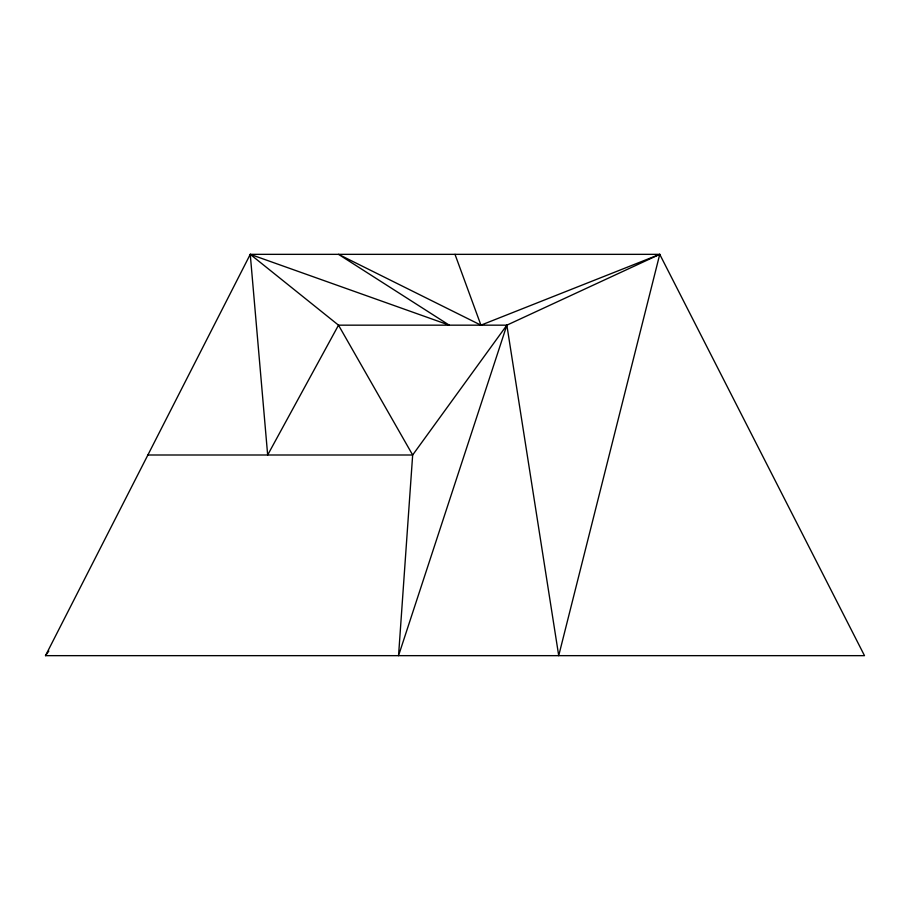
<?xml version="1.0" encoding="UTF-8"?>
<svg xmlns="http://www.w3.org/2000/svg" width="910" height="910" viewBox="0 0 910 910"><rect width="100%" height="100%" fill="white"/><g stroke="black" fill="none" stroke-linecap="round" stroke-linejoin="round"><path stroke-width="1.36" d="M659.75 254.345L558.717 655.655L506.859 325.166L659.75 254.345L864.5 655.655L45.5 655.655L250.25 254.345L659.75 254.345L480.935 325.166L338.509 254.345L449.278 325.166L250.25 254.345L267.665 455L338.509 325.166L506.859 325.166L398.546 655.655L412.662 455L506.859 325.166M45.5 655.655L48.833 651.059M147.875 455L412.662 455L338.509 325.166L250.25 254.345M455 254.345L480.935 325.166"/></g></svg>
